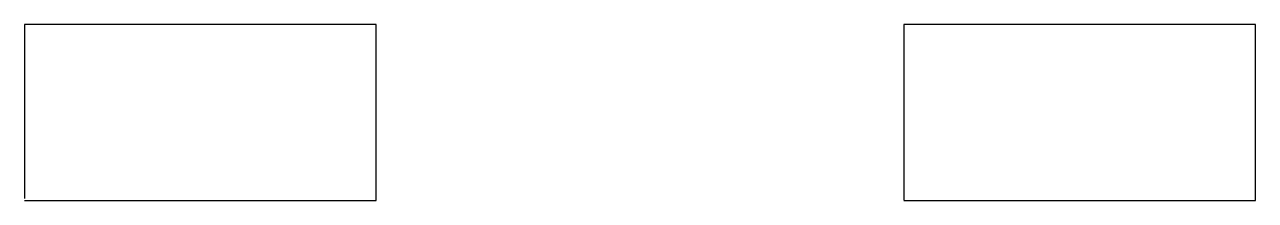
# Model space of a CAD drawing. Header units: inches. Extents: x 0 to 7, y 0 to 1.
import ezdxf

# ---------------------------------------------------------------- set-up
doc = ezdxf.new("R2010")
doc.units = ezdxf.units.IN

msp = doc.modelspace()

# ---------------------------------------------------------------- linework, layer by layer
for p, q in [((2, 1), (0, 1)), ((0, 1), (0, 0.01)), ((2, 0), (2, 1)), ((2, 0), (2, 1)), ((7, 1), (5, 1)), ((5, 1), (5, 0.0005)), ((7, 0), (7, 1)), ((0, 0), (2, 0)), ((5, 0), (7, 0))]:
    msp.add_line(p, q)

doc.saveas('drawing.dxf')
